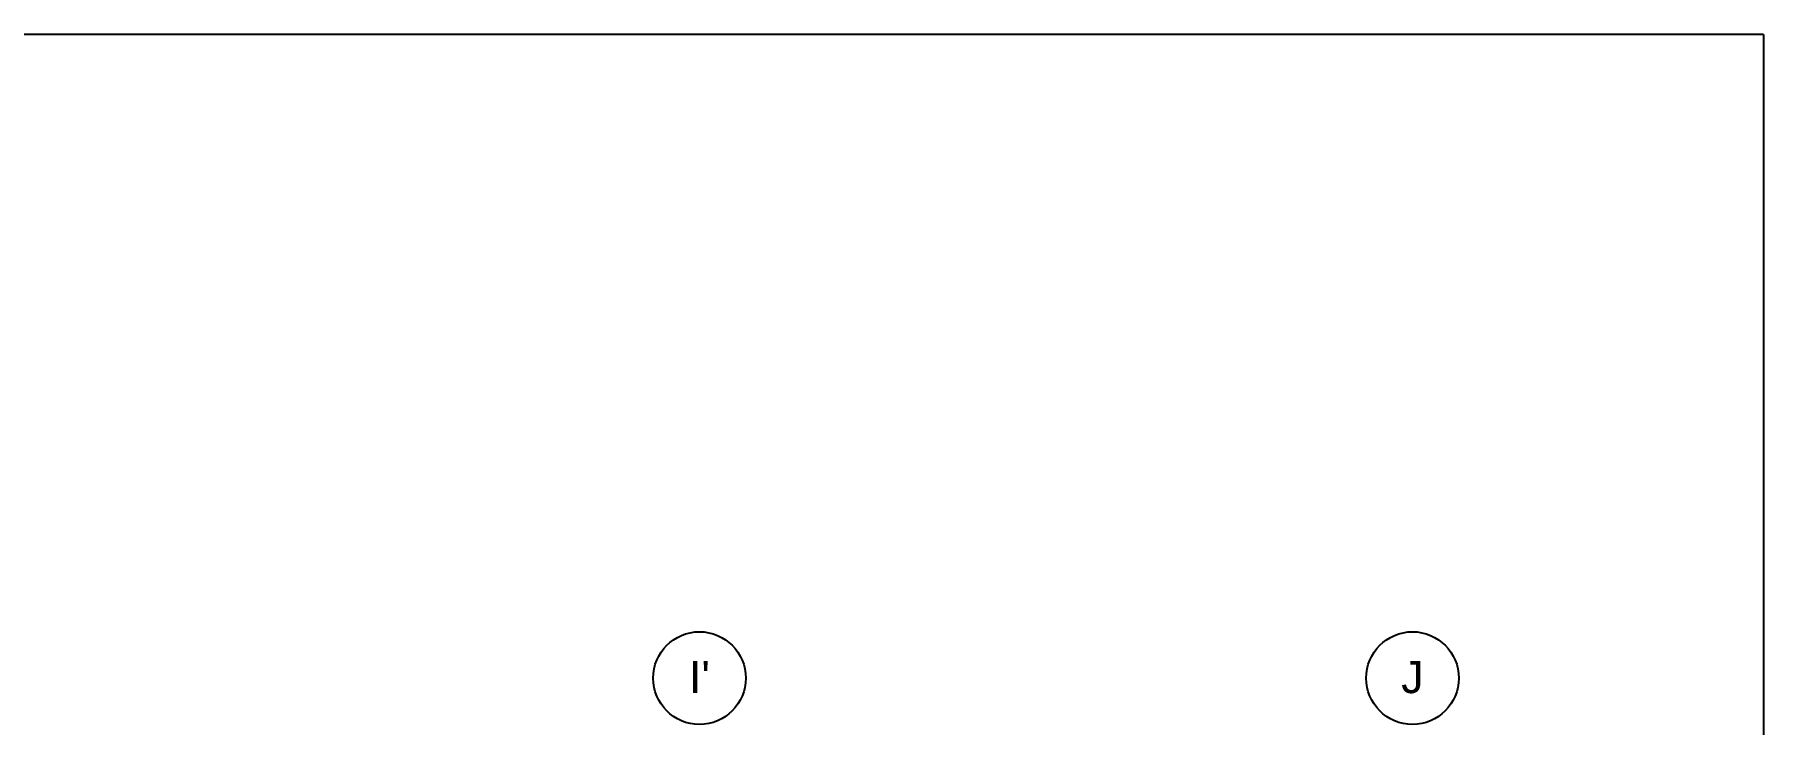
# Model space of a CAD drawing. Extents: x -10459 to 16942, y -13088 to 14608.
# Drawn here: x 4475 to 5687, y 3639 to 4123 of the extents above; entities that cross this region are included whole.
import ezdxf

# ---------------------------------------------------------------- set-up
doc = ezdxf.new("R2010")
doc.units = 0
doc.header["$LTSCALE"] = 30
doc.header["$MEASUREMENT"] = 0
doc.layers.get('0').update_dxf_attribs({"linetype": 'CONTINUOUS'})
doc.layers.add("EJE1-1'$0$RLA-EJE", color=3, linetype='CONTINUOUS', lineweight=25)
doc.layers.add('RLA-FORMATO', color=7, linetype='CONTINUOUS')
doc.styles.add("EJE1-1'$0$Arial_1", font='arial.ttf', dxfattribs={"height": 22.5})

# ---------------------------------------------------------------- blocks, each defined once
blk = doc.blocks.new("EJE1-1'$0$Grid - RLE-EJE-192293-EJE 1-1_")
at = {"layer": "EJE1-1'$0$RLA-EJE"}
blk.add_circle((-2348.4, 1495.5), 32.5, dxfattribs=at)
blk = doc.blocks.new("EJE1-1'")
at = {"layer": "EJE1-1'$0$RLA-EJE"}
for p in [(4453.877, 0), (4953.877, 0)]:
    blk.add_blockref("EJE1-1'$0$Grid - RLE-EJE-192293-EJE 1-1_", p, dxfattribs=at)
at = {"layer": "EJE1-1'$0$RLA-EJE", "color": 5, "char_height": 22.5, "attachment_point": 2, "line_spacing_factor": 0.941778, "style": "EJE1-1'$0$Arial_1"}
for s, insert, width in [("I'", (2105.474, 1507.453), 17.62964), ('J', (2605.474, 1507.453), 18.7315)]:
    blk.add_mtext(s, dxfattribs=dict(at, insert=insert, width=width))

msp = doc.modelspace()

# ---------------------------------------------------------------- linework, layer by layer
at = {"layer": 'RLA-FORMATO', "color": 6, "linetype": 'Continuous'}
for q in [(-58.1, 4123.1), (5686.9, 68.1)]:
    msp.add_line((5686.9, 4123.1), q, dxfattribs=at)

# ---------------------------------------------------------------- block references
msp.add_blockref("EJE1-1'", (2835.3, 2176.2))

doc.saveas('drawing.dxf')
